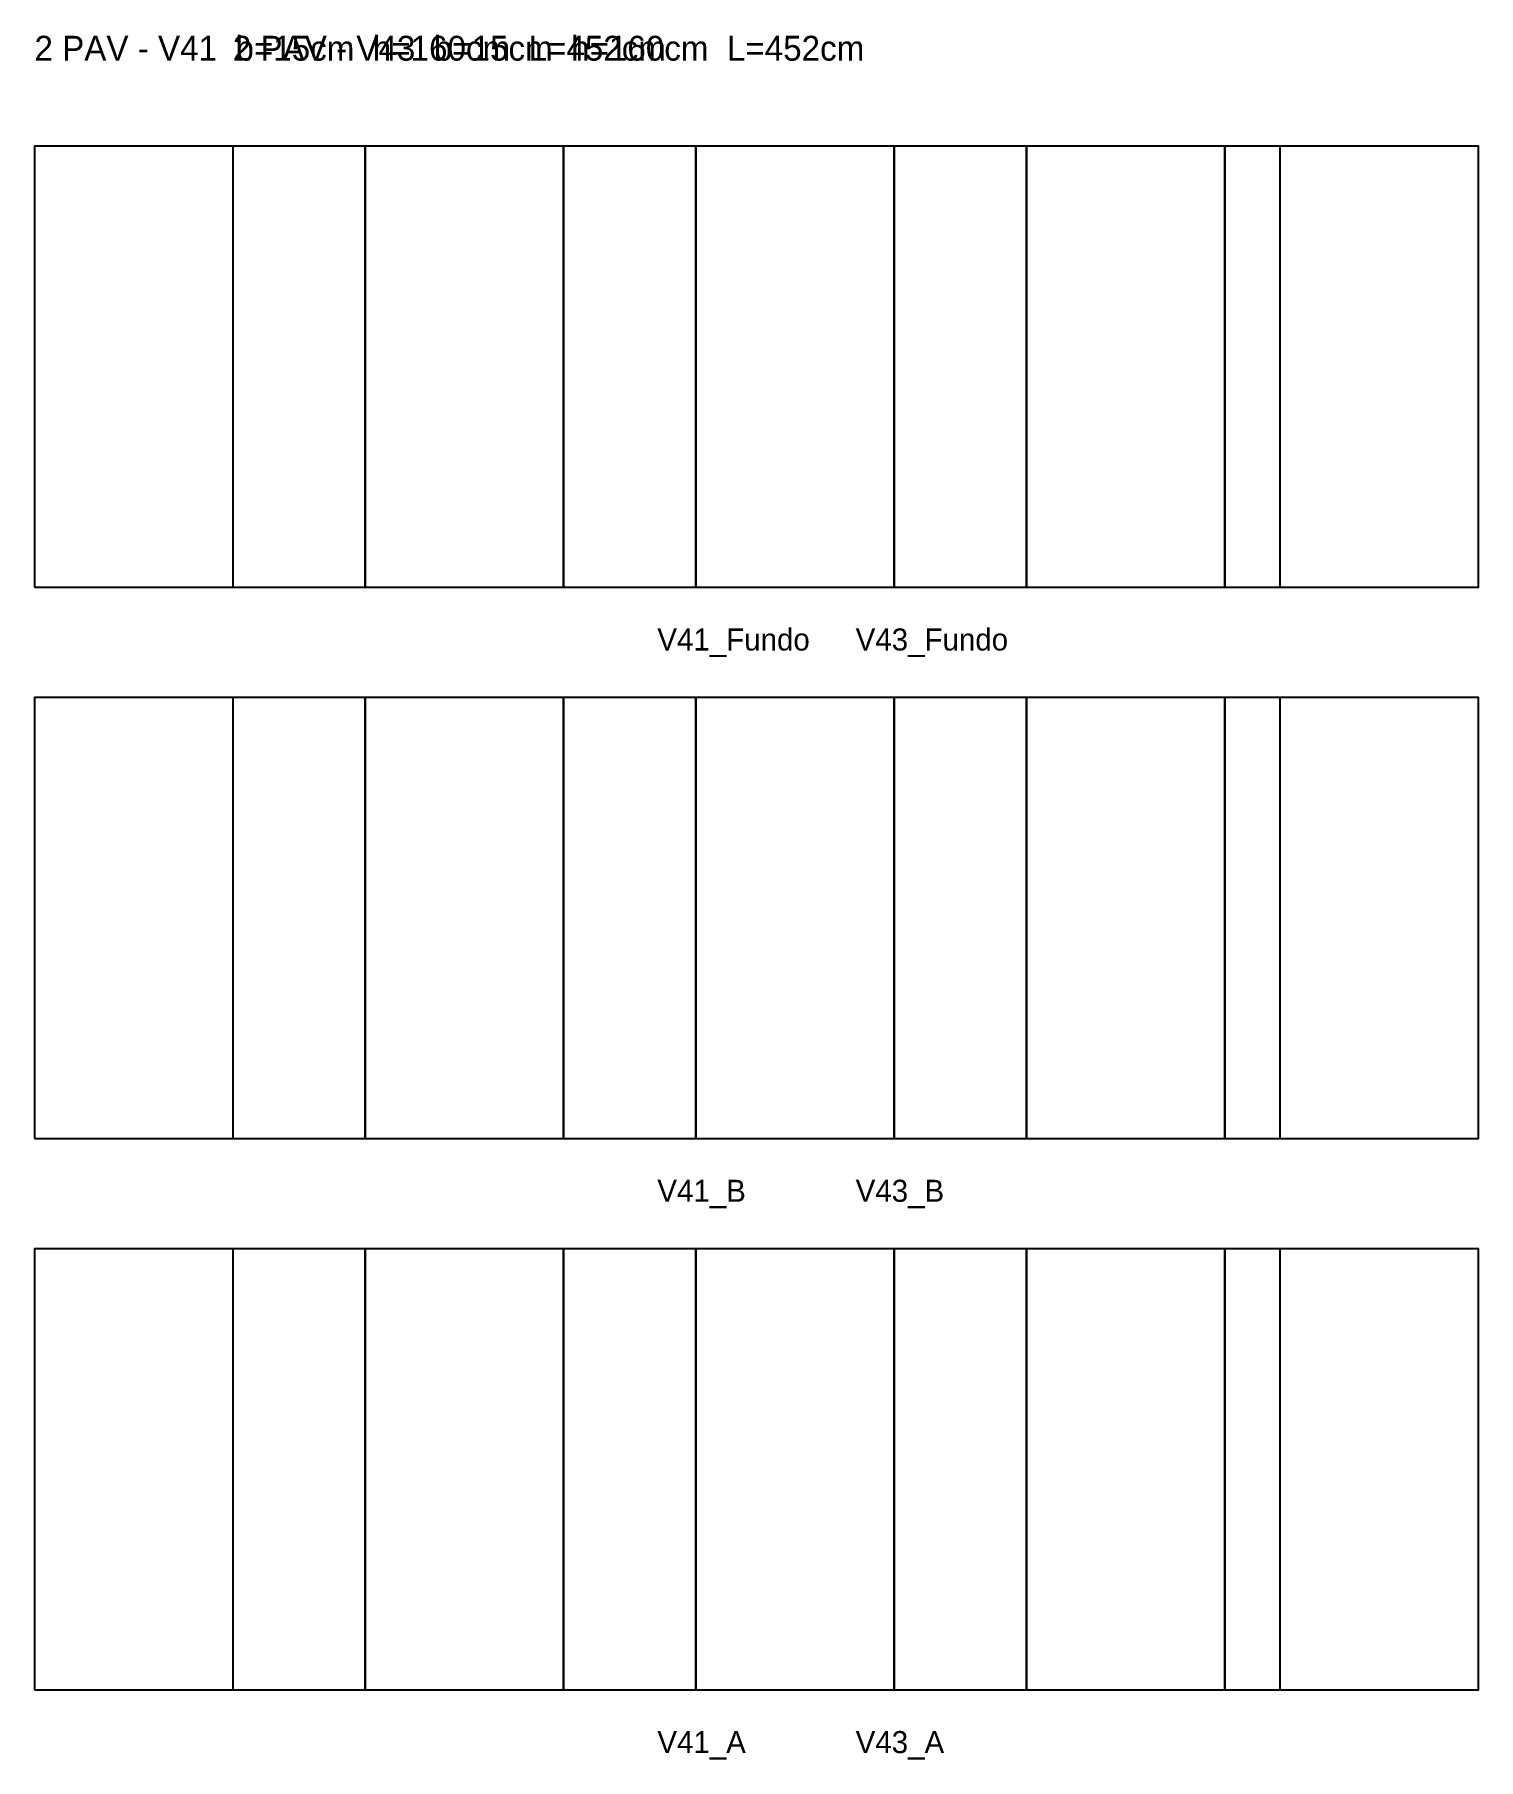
# Model space of a CAD drawing. Header units: metres. Extents: x 129372 to 135081, y 25296 to 34081.
# Drawn here: x 134557 to 135081, y 33455 to 34081 of the extents above; entities that cross this region are included whole.
import ezdxf

# ---------------------------------------------------------------- set-up
doc = ezdxf.new("R2010")
doc.units = ezdxf.units.M

msp = doc.modelspace()

# ---------------------------------------------------------------- linework, layer by layer
at = {"layer": 'Paineis'}
for points in [[(134556.59, 33880.38), (134676.59, 33880.38), (134676.59, 34040.38), (134556.59, 34040.38)], [(134628.55, 33880.38), (134748.55, 33880.38), (134748.55, 34040.38), (134628.55, 34040.38)], [(134676.59, 33880.38), (134796.59, 33880.38), (134796.59, 34040.38), (134676.59, 34040.38)], [(134748.55, 33880.38), (134868.55, 33880.38), (134868.55, 34040.38), (134748.55, 34040.38)], [(134796.59, 33880.38), (134916.59, 33880.38), (134916.59, 34040.38), (134796.59, 34040.38)], [(134868.55, 33880.38), (134988.55, 33880.38), (134988.55, 34040.38), (134868.55, 34040.38)], [(134916.59, 33880.38), (135008.59, 33880.38), (135008.59, 34040.38), (134916.59, 34040.38)], [(134988.55, 33880.38), (135080.55, 33880.38), (135080.55, 34040.38), (134988.55, 34040.38)], [(134556.59, 33680.38), (134676.59, 33680.38), (134676.59, 33840.38), (134556.59, 33840.38)], [(134628.55, 33680.38), (134748.55, 33680.38), (134748.55, 33840.38), (134628.55, 33840.38)], [(134676.59, 33680.38), (134796.59, 33680.38), (134796.59, 33840.38), (134676.59, 33840.38)], [(134748.55, 33680.38), (134868.55, 33680.38), (134868.55, 33840.38), (134748.55, 33840.38)], [(134796.59, 33680.38), (134916.59, 33680.38), (134916.59, 33840.38), (134796.59, 33840.38)], [(134868.55, 33680.38), (134988.55, 33680.38), (134988.55, 33840.38), (134868.55, 33840.38)], [(134916.59, 33680.38), (135008.59, 33680.38), (135008.59, 33840.38), (134916.59, 33840.38)], [(134988.55, 33680.38), (135080.55, 33680.38), (135080.55, 33840.38), (134988.55, 33840.38)], [(134556.59, 33480.38), (134676.59, 33480.38), (134676.59, 33640.38), (134556.59, 33640.38)], [(134628.55, 33480.38), (134748.55, 33480.38), (134748.55, 33640.38), (134628.55, 33640.38)], [(134676.59, 33480.38), (134796.59, 33480.38), (134796.59, 33640.38), (134676.59, 33640.38)], [(134748.55, 33480.38), (134868.55, 33480.38), (134868.55, 33640.38), (134748.55, 33640.38)], [(134796.59, 33480.38), (134916.59, 33480.38), (134916.59, 33640.38), (134796.59, 33640.38)], [(134868.55, 33480.38), (134988.55, 33480.38), (134988.55, 33640.38), (134868.55, 33640.38)], [(134916.59, 33480.38), (135008.59, 33480.38), (135008.59, 33640.38), (134916.59, 33640.38)], [(134988.55, 33480.38), (135080.55, 33480.38), (135080.55, 33640.38), (134988.55, 33640.38)]]:
    msp.add_lwpolyline(points, close=True, dxfattribs=at)

# ---------------------------------------------------------------- texts
at = {"layer": 'NOMENCLATURA', "char_height": 9, "attachment_point": 1}
for s, insert in [('2 PAV - V41  b=15cm  h=160cm  L=452cm', (134556.59, 34080.38)), ('2 PAV - V43  b=15cm  h=160cm  L=452cm', (134628.55, 34080.38))]:
    msp.add_mtext(s, dxfattribs=dict(at, insert=insert))
at = {"layer": 'Texto Secao', "char_height": 8, "attachment_point": 1}
for s, insert in [('V41_Fundo', (134782.59, 33865.38)), ('V43_Fundo', (134854.55, 33865.38)), ('V41_B', (134782.59, 33665.38)), ('V43_B', (134854.55, 33665.38)), ('V41_A', (134782.59, 33465.38)), ('V43_A', (134854.55, 33465.38))]:
    msp.add_mtext(s, dxfattribs=dict(at, insert=insert))

doc.saveas('drawing.dxf')
